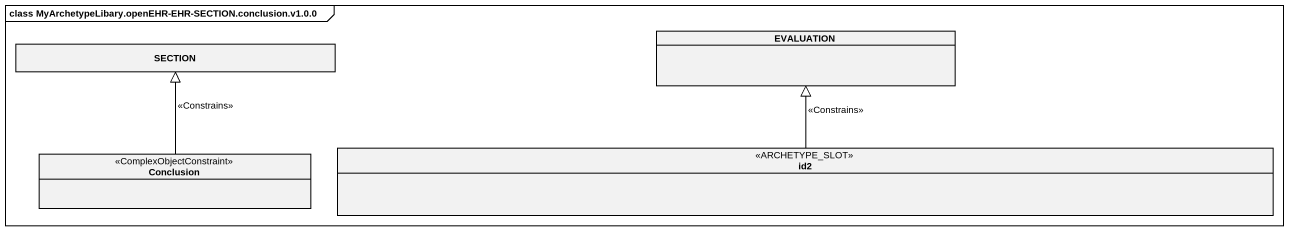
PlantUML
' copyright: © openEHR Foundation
@startuml
mainframe class MyArchetypeLibary.openEHR-EHR-SECTION.conclusion.v1.0.0
hide circle
hide empty members
class EVALUATION
class SECTION
class Conclusion <<ComplexObjectConstraint>>
class id2 <<ARCHETYPE_SLOT>>
Conclusion -up-|> SECTION : <<Constrains>>
id2 -up-|> EVALUATION : <<Constrains>>
@enduml
